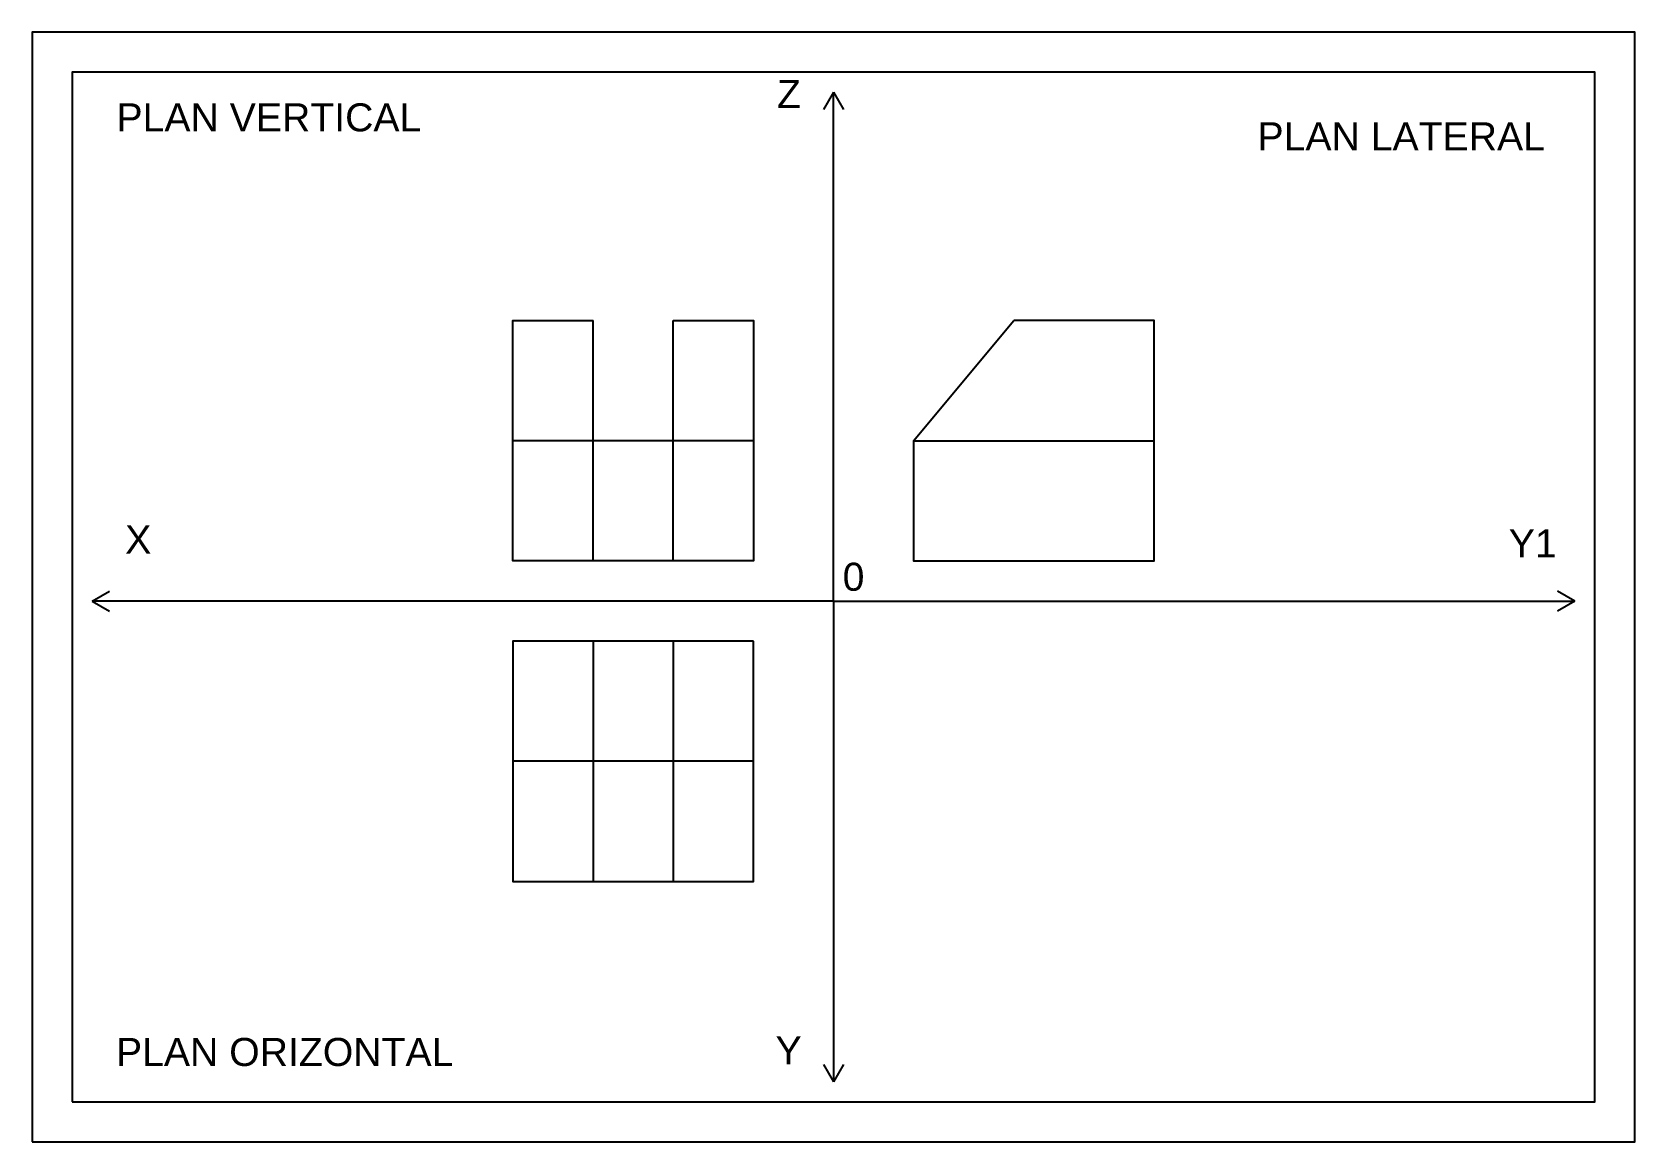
# Model space of a CAD drawing. Header units: millimetres. Extents: x 10 to 410, y 10 to 287.
import ezdxf

# ---------------------------------------------------------------- set-up
doc = ezdxf.new("R2010")
doc.units = ezdxf.units.MM
doc.layers.add('PUNCTUL_A', color=4, linetype='Continuous')
doc.styles.get("Standard").update_dxf_attribs({"font": 'arial.ttf'})

msp = doc.modelspace()

# ---------------------------------------------------------------- linework, layer by layer
for p, q in [((210, 272), (207.5, 267.67)), ((210, 145), (210, 272)), ((210, 272), (212.5, 267.67)), ((25, 145), (29.33, 147.5)), ((210, 145), (25, 145)), ((25, 145), (29.33, 142.5)), ((210, 145), (395, 145)), ((210, 145), (210, 25)), ((395, 145), (390.67, 147.5)), ((395, 145), (390.67, 142.5)), ((207.5, 29.33), (210, 25)), ((212.5, 29.33), (210, 25))]:
    msp.add_line(p, q)
for points in [[(10, 10), (410, 10), (410, 287), (10, 287)], [(20, 20), (400, 20), (400, 277), (20, 277)]]:
    msp.add_lwpolyline(points, close=True)
at = {"layer": 'PUNCTUL_A'}
for p, q in [((150, 155), (150, 215)), ((170, 155), (170, 215)), ((230, 185), (255, 215)), ((190, 185), (130, 185)), ((230, 185), (290, 185)), ((150, 135), (150, 75)), ((170, 135), (170, 75)), ((190, 105), (130, 105))]:
    msp.add_line(p, q, dxfattribs=at)
for points in [[(170, 215), (190, 215), (190, 155), (130, 155), (130, 215), (150, 215)], [(230, 185), (230, 155), (290, 155), (290, 215), (255, 215)]]:
    msp.add_lwpolyline(points, dxfattribs=at)
msp.add_lwpolyline([(190, 135), (130, 135), (130, 75), (190, 75)], close=True, dxfattribs=at)

# ---------------------------------------------------------------- texts
for s, p in [('Z', (195.9, 268.04)), ('PLAN VERTICAL', (31.07, 262.21)), ('PLAN LATERAL', (315.81, 257.48)), ('X', (33.24, 156.85)), ('Y1', (378.52, 155.88)), ('PLAN ORIZONTAL', (30.94, 28.96)), ('Y', (195.54, 29.33))]:
    msp.add_text(s, height=7).set_placement(p)
msp.add_text('0', height=7, rotation=180).set_placement((217.72, 154.57))

doc.saveas('drawing.dxf')
